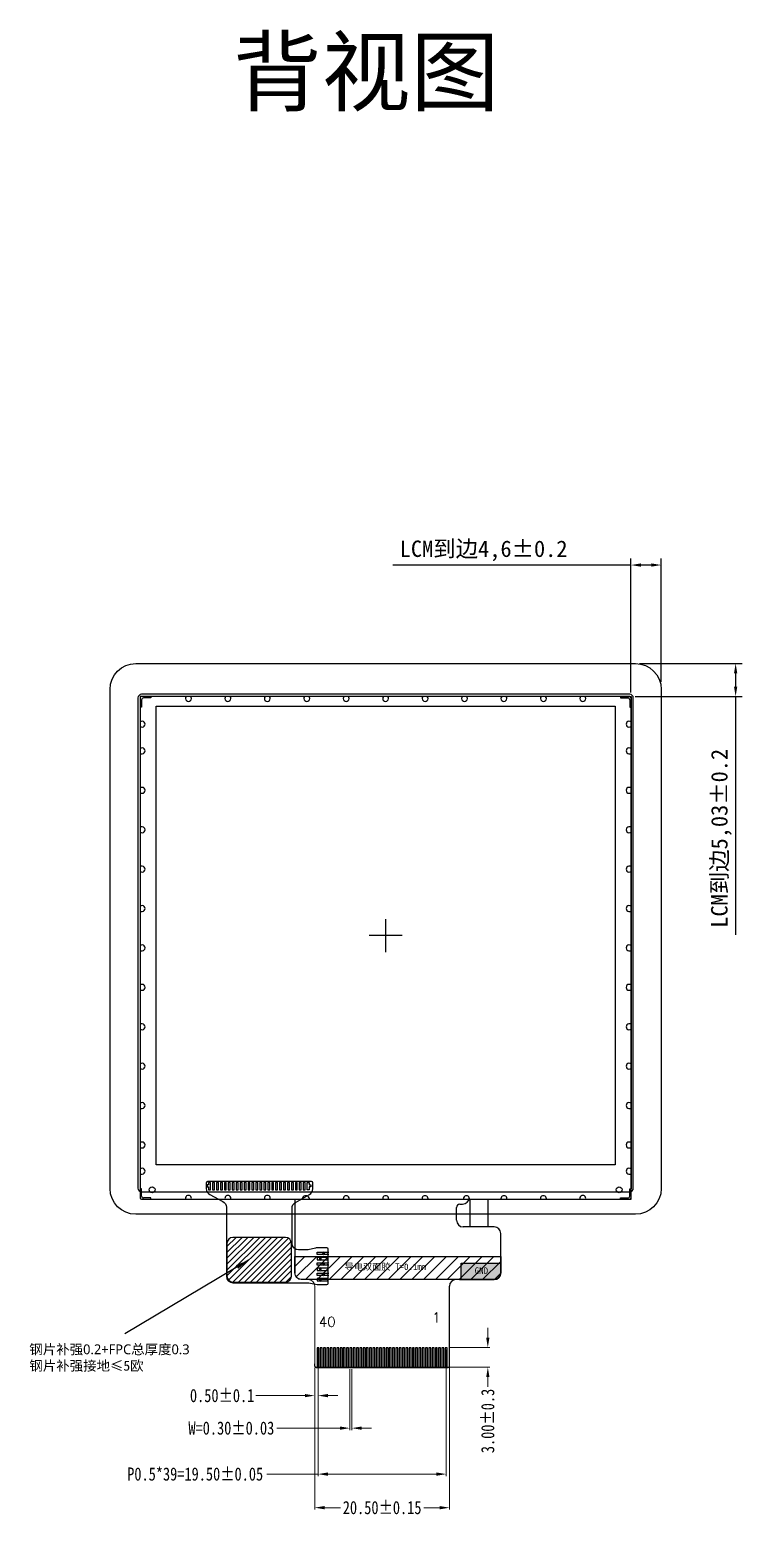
# Model space of a CAD drawing. Header units: millimetres. Extents: x 1759 to 2348, y 488 to 1041.
# Drawn here: x 2098.6 to 2207, y 621.4 to 847.7 of the extents above; entities that cross this region are included whole.
import ezdxf

# ---------------------------------------------------------------- set-up
doc = ezdxf.new("R2010")
doc.units = ezdxf.units.MM
doc.layers.get('Defpoints').update_dxf_attribs({"lineweight": 18})
doc.layers.add('_0', color=7, linetype='Continuous', lineweight=25)
doc.layers.add('dim', color=84, linetype='Continuous', lineweight=9)
for name, color, linetype in [('GKO', 5, 'Continuous'), ('LCD_FPC', 22, 'Continuous'), ('LENS', 3, 'Continuous'), ('sensor外形', 7, 'Continuous'), ('TP_FPC', 62, 'Continuous'), ('标注', 3, 'Continuous'), ('金手指', 50, 'Continuous')]:
    doc.layers.add(name, color=color, linetype=linetype)
doc.styles.add('Arial', font='arial.ttf', dxfattribs={"height": 3})
doc.styles.add('ROMANS', font='romans__.ttf')
doc.styles.get("Standard").update_dxf_attribs({"font": 'txt', "bigfont": 'gbcbig.shx'})
doc.styles.add('宋体', font='', dxfattribs={"width": 0.8})
doc.styles.add('黑体', font='simhei.ttf')
doc.styles.get('宋体').set_extended_font_data('宋体')
doc.dimstyles.new('MODULE', dxfattribs={"dimtxt": 3.5, "dimasz": 1.5, "dimexe": 0.3, "dimexo": 0.3, "dimgap": 0.2, "dimtad": 0, "dimzin": 0, "dimdsep": 46, "dimtxsty": '宋体', "dimcen": 0.5, "dimadec": 0, "dimazin": 0, "dimtfac": 1, "dimtdec": 4, "dimtofl": 0, "dimtmove": 0, "dimatfit": 3, "dimfxl": 1, "dimtolj": 1, "dimtzin": 0, "dimlwd": -1, "dimlwe": -1, "dimarcsym": 0})
doc.dimstyles.new('Standard$7', dxfattribs={"dimtxt": 2.5, "dimasz": 2.5, "dimexe": 0.5, "dimexo": 0.5, "dimgap": 0.8, "dimtad": 1, "dimdec": 8, "dimdsep": 46, "dimtxsty": '宋体', "dimcen": 1.25, "dimaunit": 1, "dimazin": 2, "dimtfac": 1, "dimtdec": 8, "dimtmove": 0, "dimatfit": 3, "dimfxl": 1, "dimtolj": 1, "dimarcsym": 0})
doc.dimstyles.new('XSJ', dxfattribs={"dimtxt": 1.5, "dimasz": 1.5, "dimexe": 1, "dimexo": 0.625, "dimgap": 0.5, "dimtad": 1, "dimtxsty": '黑体', "dimcen": 1.5, "dimclrd": 4, "dimclre": 4, "dimclrt": 4, "dimadec": 0, "dimazin": 0, "dimtfac": 1, "dimtmove": 0, "dimatfit": 3, "dimfxl": 1, "dimarcsym": 0})

# ---------------------------------------------------------------- blocks, each defined once
blk = doc.blocks.new('*D15')
at = {"color": 4, "lineweight": -2}
for p, q in [((2190.03, 766.19), (2153.81, 766.19)), ((2190.03, 746.79), (2190.03, 767.19)), ((2193.13, 766.19), (2191.53, 766.19)), ((2194.63, 748.4), (2194.63, 767.19))]:
    blk.add_line(p, q, dxfattribs=at)
at = {"color": 4}
for points in [[(2191.53, 766.44), (2191.53, 765.94), (2190.03, 766.19)], [(2193.13, 766.44), (2193.13, 765.94), (2194.63, 766.19)]]:
    blk.add_solid(points, dxfattribs=at)
at = {"layer": 'Defpoints', "color": 0}
for p in [(2190.03, 766.19), (2194.63, 747.77), (2190.03, 746.16)]:
    blk.add_point(p, dxfattribs=at)
at = {"color": 4, "insert": (2167.61, 768.35), "char_height": 1.5, "attachment_point": 5, "style": '黑体'}
blk.add_mtext('{\\fSimHei|b0|i0|c134|p49;\\H1.667x;LCM到边4,6%%P0.2}', dxfattribs=at)
blk = doc.blocks.new('*D16')
at = {"color": 1, "lineweight": -2}
for p, q in [((2191.33, 751.19), (2206.95, 751.19)), ((2205.95, 749.69), (2205.95, 747.66)), ((2190.66, 746.16), (2206.95, 746.16)), ((2205.95, 746.16), (2205.95, 709.88))]:
    blk.add_line(p, q, dxfattribs=at)
at = {"color": 1}
for points in [[(2205.7, 749.69), (2206.2, 749.69), (2205.95, 751.19)], [(2205.7, 747.66), (2206.2, 747.66), (2205.95, 746.16)]]:
    blk.add_solid(points, dxfattribs=at)
at = {"layer": 'Defpoints', "color": 0}
for p in [(2190.7, 751.19), (2190.03, 746.16), (2205.95, 746.16)]:
    blk.add_point(p, dxfattribs=at)
at = {"color": 1, "insert": (2203.79, 724.58), "char_height": 1.5, "attachment_point": 5, "rotation": 90, "style": '黑体'}
blk.add_mtext('{\\fSimHei|b0|i0|c134|p49;\\H1.667x;LCM到边5,03%%P0.2}', dxfattribs=at)
blk = doc.blocks.new('ROUND_8')
at = {"const_width": 0.00005}
blk.add_lwpolyline([(-0.000024, 0, 1), (0.000024, 0, 1)], format="xyb", close=True, dxfattribs=at)
blk = doc.blocks.new('*D39')
at = {"layer": 'Defpoints', "color": 0}
for p in [(2142.42, 647.05), (2161.92, 647.05), (2161.92, 627.78)]:
    blk.add_point(p, dxfattribs=at)
at = {"layer": 'dim', "color": 0}
for p, q in [((2142.42, 646.75), (2142.42, 627.48)), ((2161.92, 646.75), (2161.92, 627.48)), ((2142.42, 627.78), (2134.65, 627.78)), ((2160.42, 627.78), (2143.92, 627.78))]:
    blk.add_line(p, q, dxfattribs=at)
for points in [[(2143.92, 628.03), (2143.92, 627.53), (2142.42, 627.78)], [(2160.42, 628.03), (2160.42, 627.53), (2161.92, 627.78)]]:
    blk.add_solid(points, dxfattribs=at)
at = {"layer": 'dim', "color": 0, "insert": (2123.73, 627.78), "char_height": 2, "attachment_point": 5, "style": '宋体'}
blk.add_mtext('\\A1;P0.5*39=19.50%%P0.05', dxfattribs=at)
blk = doc.blocks.new('*D40')
at = {"layer": 'Defpoints', "color": 0}
for p in [(2147.27, 644.05), (2147.57, 644.05), (2147.57, 634.78)]:
    blk.add_point(p, dxfattribs=at)
at = {"layer": 'dim', "color": 0}
for p, q in [((2147.27, 643.75), (2147.27, 634.48)), ((2147.57, 643.75), (2147.57, 634.48)), ((2145.77, 634.78), (2136.17, 634.78)), ((2149.07, 634.78), (2150.57, 634.78))]:
    blk.add_line(p, q, dxfattribs=at)
for points in [[(2145.77, 635.03), (2145.77, 634.53), (2147.27, 634.78)], [(2149.07, 635.03), (2149.07, 634.53), (2147.57, 634.78)]]:
    blk.add_solid(points, dxfattribs=at)
at = {"layer": 'dim', "color": 0, "insert": (2129.23, 634.78), "char_height": 2, "attachment_point": 5, "style": '宋体'}
blk.add_mtext('\\A1;W=0.30%%P0.03', dxfattribs=at)
blk = doc.blocks.new('*D41')
at = {"layer": 'Defpoints', "color": 0}
for p in [(2141.92, 644.25), (2142.42, 644.05), (2141.92, 639.73)]:
    blk.add_point(p, dxfattribs=at)
at = {"layer": 'dim', "color": 0}
for p, q in [((2141.92, 643.95), (2141.92, 639.43)), ((2142.42, 643.75), (2142.42, 639.43)), ((2140.42, 639.73), (2132.98, 639.73)), ((2143.92, 639.73), (2145.42, 639.73))]:
    blk.add_line(p, q, dxfattribs=at)
for points in [[(2140.42, 639.98), (2140.42, 639.48), (2141.92, 639.73)], [(2143.92, 639.98), (2143.92, 639.48), (2142.42, 639.73)]]:
    blk.add_solid(points, dxfattribs=at)
at = {"layer": 'dim', "color": 0, "insert": (2127.83, 639.73), "char_height": 2, "attachment_point": 5, "style": '宋体'}
blk.add_mtext('\\A1;0.50%%P0.1', dxfattribs=at)
blk = doc.blocks.new('*D42')
at = {"layer": 'Defpoints', "color": 0}
for p in [(2141.92, 644.25), (2162.42, 644.25), (2162.42, 622.67)]:
    blk.add_point(p, dxfattribs=at)
at = {"layer": 'dim', "color": 0}
for p, q in [((2141.92, 643.95), (2141.92, 622.37)), ((2162.42, 643.95), (2162.42, 622.37)), ((2143.42, 622.67), (2145.84, 622.67)), ((2160.92, 622.67), (2158.5, 622.67))]:
    blk.add_line(p, q, dxfattribs=at)
for points in [[(2143.42, 622.92), (2143.42, 622.42), (2141.92, 622.67)], [(2160.92, 622.92), (2160.92, 622.42), (2162.42, 622.67)]]:
    blk.add_solid(points, dxfattribs=at)
at = {"layer": 'dim', "color": 0, "insert": (2152.17, 622.67), "char_height": 2, "attachment_point": 5, "style": '宋体'}
blk.add_mtext('\\A1;20.50%%P0.15', dxfattribs=at)
blk = doc.blocks.new('*D43')
at = {"layer": 'Defpoints', "color": 0}
for p in [(2162.07, 647.05), (2162.07, 644.05), (2168.25, 644.05)]:
    blk.add_point(p, dxfattribs=at)
at = {"layer": 'dim', "color": 0}
for p, q in [((2168.25, 648.55), (2168.25, 650.05)), ((2162.37, 647.05), (2168.55, 647.05)), ((2162.37, 644.05), (2168.55, 644.05)), ((2168.25, 642.55), (2168.25, 641.05))]:
    blk.add_line(p, q, dxfattribs=at)
for points in [[(2168, 648.55), (2168.5, 648.55), (2168.25, 647.05)], [(2168, 642.55), (2168.5, 642.55), (2168.25, 644.05)]]:
    blk.add_solid(points, dxfattribs=at)
at = {"layer": 'dim', "color": 0, "insert": (2168.25, 635.87), "char_height": 2, "attachment_point": 5, "rotation": 90, "style": '宋体'}
blk.add_mtext('\\A1;3.00%%P0.3', dxfattribs=at)

msp = doc.modelspace()

# ---------------------------------------------------------------- hatches: boundary and pattern name
h = msp.add_hatch()
h.set_pattern_fill('ANSI31', color=256, scale=0.2, style=0)
h.set_pattern_definition([(45, (1300, 0), (-0.4490128, 0.4490128), [])])
edge = h.paths.add_edge_path()
edge.add_line((2128.5704, 662.921), (2128.5704, 657.921))
edge.add_arc((2129.4704, 657.921), 0.9, 180, 270)
edge.add_line((2129.4704, 657.021), (2137.4704, 657.021))
edge.add_arc((2137.4704, 657.921), 0.9, 270, 360)
edge.add_line((2138.3704, 657.921), (2138.3704, 662.921))
edge.add_arc((2137.4704, 662.921), 0.9, 360, 450)
edge.add_line((2137.4704, 663.821), (2129.4704, 663.821))
edge.add_arc((2129.4704, 662.921), 0.9, 90, 180)
h = msp.add_hatch()
h.set_pattern_fill('ANSI31', color=30, scale=0.4)
h.set_pattern_definition([(45, (-969.8781, 52.5036), (-0.8980256, 0.8980256), [])])
h.paths.add_polyline_path([(2169.2088, 657.4071, 0.41421356), (2170.2088, 658.4071), (2170.2088, 660.9071), (2138.895, 660.9071), (2138.8948, 658.4071, 0.39525161), (2139.8343, 657.4071)])
h.paths.add_polyline_path([(2146.2092, 660.1093), (2159.4092, 660.1093), (2159.4092, 658.2927), (2146.2092, 658.2927)], flags=24)
h = msp.add_hatch(color=2)
h.dxf.hatch_style = 1
h.paths.add_polyline_path([(2164.2088, 659.9071), (2164.2088, 657.4071), (2169.2088, 657.4071, 0.41421356), (2170.2088, 658.4071), (2170.2088, 659.9071)])
h.paths.add_polyline_path([(2166.0037, 659.5115), (2168.5481, 659.5115), (2168.5481, 658.0115), (2166.0037, 658.0115)], flags=24)

# ---------------------------------------------------------------- linework, layer by layer
for p, q in [((2116.9728, 746.1609), (2115.3728, 746.1609)), ((2115.3728, 746.1609), (2115.3728, 744.5609)), ((2115.5728, 745.6609), (2115.5728, 744.5609)), ((2116.9728, 745.9609), (2115.8728, 745.9609)), ((2188.4328, 746.1609), (2116.9728, 746.1609)), ((2116.9728, 746.1609), (2116.9728, 745.9609)), ((2188.4328, 746.1609), (2190.0328, 746.1609)), ((2188.4328, 746.1609), (2188.4328, 745.9609)), ((2188.4328, 745.9609), (2189.5328, 745.9609)), ((2189.8328, 745.6609), (2189.8328, 744.5609)), ((2190.0328, 746.1609), (2190.0328, 744.5609)), ((2115.5728, 744.5609), (2115.3728, 744.5609)), ((2115.3728, 744.5609), (2115.3728, 671.2209)), ((2189.8328, 744.5609), (2190.0328, 744.5609)), ((2190.0328, 744.5609), (2190.0328, 671.2209)), ((2115.5728, 671.2209), (2115.3728, 671.2209)), ((2115.5728, 670.1209), (2115.5728, 671.2209)), ((2189.8328, 671.2209), (2190.0328, 671.2209)), ((2189.8328, 670.1209), (2189.8328, 671.2209)), ((2190.0328, 669.6209), (2190.0328, 671.2209)), ((2116.9728, 669.8209), (2115.8728, 669.8209)), ((2116.9728, 669.6209), (2116.9728, 669.8209)), ((2116.9728, 669.6209), (2188.4328, 669.6209)), ((2188.4328, 669.8209), (2189.5328, 669.8209)), ((2188.4328, 669.6209), (2188.4328, 669.8209)), ((2188.4328, 669.6209), (2190.0328, 669.6209))]:
    msp.add_line(p, q)
for points in [[(2189.8348, 669.6209, 0.41421356), (2190.0348, 669.8209), (2190.0348, 745.9609, 0.41421356), (2189.8348, 746.1609), (2115.5748, 746.1609, 0.41421356), (2115.3748, 745.9609), (2115.3748, 669.8209, 0.41421356), (2115.5748, 669.6209)], [(2128.5704, 662.921), (2128.5704, 657.921, 0.41421356), (2129.4704, 657.021), (2137.4704, 657.021, 0.41421356), (2138.3704, 657.921), (2138.3704, 662.921, 0.41421356), (2137.4704, 663.821), (2129.4704, 663.821, 0.41421356)], [(2143.9704, 661.1533, -0.17157288), (2143.829, 661.2033), (2143.4119, 661.2033, -0.35355339), (2143.129, 661.2033), (2142.2704, 661.2033), (2142.2704, 661.5533), (2143.129, 661.5533, -0.35355339), (2143.4119, 661.5533), (2143.829, 661.5533, -0.17157288), (2143.9704, 661.6033), (2143.9704, 661.4783, 1), (2143.9704, 661.2783)], [(2143.9704, 660.8033, 0.17157288), (2143.829, 660.7533), (2142.9119, 660.7533, 0.35355339), (2142.629, 660.7533), (2142.2704, 660.7533), (2142.2704, 660.4033), (2142.629, 660.4033, 0.35355339), (2142.9119, 660.4033), (2143.829, 660.4033, 0.17157288), (2143.9704, 660.3533), (2143.9704, 660.4783, -1), (2143.9704, 660.6783)], [(2143.9704, 659.5533, -0.17157288), (2143.829, 659.6033), (2143.4119, 659.6033, -0.35355339), (2143.129, 659.6033), (2142.2704, 659.6033), (2142.2704, 659.9533), (2143.129, 659.9533, -0.35355339), (2143.4119, 659.9533), (2143.829, 659.9533, -0.17157288), (2143.9704, 660.0033), (2143.9704, 659.8783, 1), (2143.9704, 659.6783)], [(2143.9704, 659.2033, 0.17157288), (2143.829, 659.1533), (2142.9119, 659.1533, 0.35355339), (2142.629, 659.1533), (2142.2704, 659.1533), (2142.2704, 658.8033), (2142.629, 658.8033, 0.35355339), (2142.9119, 658.8033), (2143.829, 658.8033, 0.17157288), (2143.9704, 658.7533), (2143.9704, 658.8783, -1), (2143.9704, 659.0783)], [(2143.9704, 657.9533, -0.17157288), (2143.829, 658.0033), (2143.4119, 658.0033, -0.35355339), (2143.129, 658.0033), (2142.2704, 658.0033), (2142.2704, 658.3533), (2143.129, 658.3533, -0.35355339), (2143.4119, 658.3533), (2143.829, 658.3533, -0.17157288), (2143.9704, 658.4033), (2143.9704, 658.2783, 1), (2143.9704, 658.0783)], [(2143.9704, 657.6033, 0.17157288), (2143.829, 657.5533), (2142.9119, 657.5533, 0.35355339), (2142.629, 657.5533), (2142.2704, 657.5533), (2142.2704, 657.2033), (2142.629, 657.2033, 0.35355339), (2142.9119, 657.2033), (2143.829, 657.2033, 0.17157288), (2143.9704, 657.1533), (2143.9704, 657.2783, -1), (2143.9704, 657.4783)]]:
    msp.add_lwpolyline(points, format="xyb", close=True)
at = {"color": 30}
msp.add_lwpolyline([(2169.2088, 657.4071), (2139.8343, 657.4071, -0.39525161), (2138.8948, 658.4071), (2138.895, 660.9071), (2170.2088, 660.9071), (2170.2088, 658.4071, -0.41421356)], format="xyb", close=True, dxfattribs=at)
at = {"color": 2}
msp.add_lwpolyline([(2169.2088, 657.4071), (2164.2088, 657.4071), (2164.2088, 659.9071), (2170.2088, 659.9071), (2170.2088, 658.4071, -0.41421356)], format="xyb", close=True, dxfattribs=at)
for centre, radius in [((2117.1729, 671.0725), 0.45), ((2188.2328, 671.0725), 0.45), ((2143.2704, 661.3783), 0.1), ((2142.7704, 660.5783), 0.1), ((2142.7704, 658.9783), 0.1), ((2143.2704, 659.7783), 0.1), ((2142.7704, 657.3783), 0.1), ((2143.2704, 658.1783), 0.1)]:
    msp.add_circle(centre, radius)
for centre, radius, start, end in [((2115.8728, 745.6609), 0.3, 90, 180), ((2122.7028, 745.8709), 0.45, 139.875965, 40.124035), ((2128.7028, 745.8709), 0.45, 139.875965, 40.124035), ((2134.7028, 745.8709), 0.45, 139.875965, 40.124035), ((2140.7028, 745.8709), 0.45, 139.875965, 40.124035), ((2146.7028, 745.8709), 0.45, 139.875965, 40.124035), ((2152.7028, 745.8709), 0.45, 139.875965, 40.124035), ((2158.7028, 745.8709), 0.45, 139.875965, 40.124035), ((2164.7028, 745.8709), 0.45, 139.875965, 40.124035), ((2170.7028, 745.8709), 0.45, 139.875965, 40.124035), ((2176.7028, 745.8709), 0.45, 139.875965, 40.124035), ((2182.7028, 745.8709), 0.45, 139.875965, 40.124035), ((2189.5328, 745.6609), 0.3, 0, 90), ((2115.6628, 741.9609), 0.45, 229.875965, 130.124035), ((2189.7428, 741.9609), 0.45, 49.875965, 310.124035), ((2115.6628, 737.8909), 0.45, 229.875965, 130.124035), ((2189.7428, 737.8909), 0.45, 49.875965, 310.124035), ((2115.6628, 731.8909), 0.45, 229.875965, 130.124035), ((2189.7428, 731.8909), 0.45, 49.875965, 310.124035), ((2115.6628, 725.8909), 0.45, 229.875965, 130.124035), ((2189.7428, 725.8909), 0.45, 49.875965, 310.124035), ((2115.6628, 719.8909), 0.45, 229.875965, 130.124035), ((2189.7428, 719.8909), 0.45, 49.875965, 310.124035), ((2115.6628, 713.8909), 0.45, 229.875965, 130.124035), ((2189.7428, 713.8909), 0.45, 49.875965, 310.124035), ((2115.6628, 707.8909), 0.45, 229.875965, 130.124035), ((2189.7428, 707.8909), 0.45, 49.875965, 310.124035), ((2115.6628, 701.8909), 0.45, 229.875965, 130.124035), ((2189.7428, 701.8909), 0.45, 49.875965, 310.124035), ((2115.6628, 695.8909), 0.45, 229.875965, 130.124035), ((2189.7428, 695.8909), 0.45, 49.875965, 310.124035), ((2115.6628, 689.8909), 0.45, 229.875965, 130.124035), ((2189.7428, 689.8909), 0.45, 49.875965, 310.124035), ((2115.6628, 683.8909), 0.45, 229.875965, 130.124035), ((2189.7428, 683.8909), 0.45, 49.875965, 310.124035), ((2115.6628, 677.8909), 0.45, 229.875965, 130.124035), ((2189.7428, 677.8909), 0.45, 49.875965, 310.124035), ((2115.6628, 673.8909), 0.45, 229.875965, 130.124035), ((2189.7428, 673.8909), 0.45, 49.875965, 310.124035), ((2115.8728, 670.1209), 0.3, 180, 270), ((2122.7028, 669.7709), 0.45, 340.528779, 199.471221), ((2128.7028, 669.7709), 0.45, 340.528779, 199.471221), ((2134.7028, 669.7709), 0.45, 340.528779, 199.471221), ((2140.5628, 669.6056), 0.5653, 356.48416, 183.516501), ((2146.7028, 669.7209), 0.45, 340.528779, 199.471221), ((2152.7028, 669.7209), 0.45, 340.528779, 199.471221), ((2158.7028, 669.7209), 0.45, 340.528779, 199.471221), ((2165.0028, 669.7209), 0.45, 340.528779, 199.471221), ((2170.7028, 669.7209), 0.45, 340.528779, 199.471221), ((2176.7028, 669.7209), 0.45, 340.528779, 199.471221), ((2182.7028, 669.7709), 0.45, 340.528779, 199.471221), ((2189.5328, 670.1209), 0.3, 270, 0)]:
    msp.add_arc(centre, radius, start, end)
at = {"layer": '_0', "color": 30}
for p, q in [((2163.4828, 666.4221), (2163.4828, 668.3849)), ((2169.2088, 665.4221), (2164.4828, 665.4221)), ((2170.2088, 658.4071), (2170.2088, 664.4221)), ((2162.4168, 644.2009), (2162.4168, 656.4071)), ((2163.9568, 657.4071), (2169.2088, 657.4071)), ((2142.5668, 647.0009), (2142.2668, 647.0009)), ((2142.2668, 647.0009), (2142.2668, 644.0009)), ((2142.5668, 644.0009), (2142.5668, 647.0009)), ((2143.0668, 647.0009), (2142.7668, 647.0009)), ((2142.7668, 647.0009), (2142.7668, 644.0009)), ((2143.0668, 644.0009), (2143.0668, 647.0009)), ((2143.5668, 647.0009), (2143.2668, 647.0009)), ((2143.2668, 647.0009), (2143.2668, 644.0009)), ((2143.5668, 644.0009), (2143.5668, 647.0009)), ((2144.0668, 647.0009), (2143.7668, 647.0009)), ((2143.7668, 647.0009), (2143.7668, 644.0009)), ((2144.0668, 644.0009), (2144.0668, 647.0009)), ((2144.5668, 647.0009), (2144.2668, 647.0009)), ((2144.2668, 647.0009), (2144.2668, 644.0009)), ((2144.5668, 644.0009), (2144.5668, 647.0009)), ((2145.0668, 647.0009), (2144.7668, 647.0009)), ((2144.7668, 647.0009), (2144.7668, 644.0009)), ((2145.0668, 644.0009), (2145.0668, 647.0009)), ((2145.5668, 647.0009), (2145.2668, 647.0009)), ((2145.2668, 647.0009), (2145.2668, 644.0009)), ((2145.5668, 644.0009), (2145.5668, 647.0009)), ((2146.0668, 647.0009), (2145.7668, 647.0009)), ((2145.7668, 647.0009), (2145.7668, 644.0009)), ((2146.0668, 644.0009), (2146.0668, 647.0009)), ((2146.5668, 647.0009), (2146.2668, 647.0009)), ((2146.2668, 647.0009), (2146.2668, 644.0009)), ((2146.5668, 644.0009), (2146.5668, 647.0009)), ((2147.0668, 647.0009), (2146.7668, 647.0009)), ((2146.7668, 647.0009), (2146.7668, 644.0009)), ((2147.0668, 644.0009), (2147.0668, 647.0009)), ((2147.5668, 647.0009), (2147.2668, 647.0009)), ((2147.2668, 647.0009), (2147.2668, 644.0009)), ((2147.5668, 644.0009), (2147.5668, 647.0009)), ((2148.0668, 647.0009), (2147.7668, 647.0009)), ((2147.7668, 647.0009), (2147.7668, 644.0009)), ((2148.0668, 644.0009), (2148.0668, 647.0009)), ((2148.5668, 647.0009), (2148.2668, 647.0009)), ((2148.2668, 647.0009), (2148.2668, 644.0009)), ((2148.5668, 644.0009), (2148.5668, 647.0009)), ((2149.0668, 647.0009), (2148.7668, 647.0009)), ((2148.7668, 647.0009), (2148.7668, 644.0009)), ((2149.0668, 644.0009), (2149.0668, 647.0009)), ((2149.5668, 647.0009), (2149.2668, 647.0009)), ((2149.2668, 647.0009), (2149.2668, 644.0009)), ((2149.5668, 644.0009), (2149.5668, 647.0009)), ((2150.0668, 647.0009), (2149.7668, 647.0009)), ((2149.7668, 647.0009), (2149.7668, 644.0009)), ((2150.0668, 644.0009), (2150.0668, 647.0009)), ((2150.5668, 647.0009), (2150.2668, 647.0009)), ((2150.2668, 647.0009), (2150.2668, 644.0009)), ((2150.5668, 644.0009), (2150.5668, 647.0009)), ((2151.0668, 647.0009), (2150.7668, 647.0009)), ((2150.7668, 647.0009), (2150.7668, 644.0009)), ((2151.0668, 644.0009), (2151.0668, 647.0009)), ((2151.5668, 647.0009), (2151.2668, 647.0009)), ((2151.2668, 647.0009), (2151.2668, 644.0009)), ((2151.5668, 644.0009), (2151.5668, 647.0009)), ((2152.0668, 647.0009), (2151.7668, 647.0009)), ((2151.7668, 647.0009), (2151.7668, 644.0009)), ((2152.0668, 644.0009), (2152.0668, 647.0009)), ((2152.5668, 647.0009), (2152.2668, 647.0009)), ((2152.2668, 647.0009), (2152.2668, 644.0009)), ((2152.5668, 644.0009), (2152.5668, 647.0009)), ((2153.0668, 647.0009), (2152.7668, 647.0009)), ((2152.7668, 647.0009), (2152.7668, 644.0009)), ((2153.0668, 644.0009), (2153.0668, 647.0009)), ((2153.5668, 647.0009), (2153.2668, 647.0009)), ((2153.2668, 647.0009), (2153.2668, 644.0009)), ((2153.5668, 644.0009), (2153.5668, 647.0009)), ((2154.0668, 647.0009), (2153.7668, 647.0009)), ((2153.7668, 647.0009), (2153.7668, 644.0009)), ((2154.0668, 644.0009), (2154.0668, 647.0009)), ((2154.5668, 647.0009), (2154.2668, 647.0009)), ((2154.2668, 647.0009), (2154.2668, 644.0009)), ((2154.5668, 644.0009), (2154.5668, 647.0009)), ((2155.0668, 647.0009), (2154.7668, 647.0009)), ((2154.7668, 647.0009), (2154.7668, 644.0009)), ((2155.0668, 644.0009), (2155.0668, 647.0009)), ((2155.5668, 647.0009), (2155.2668, 647.0009)), ((2155.2668, 647.0009), (2155.2668, 644.0009)), ((2155.5668, 644.0009), (2155.5668, 647.0009)), ((2156.0668, 647.0009), (2155.7668, 647.0009)), ((2155.7668, 647.0009), (2155.7668, 644.0009)), ((2156.0668, 644.0009), (2156.0668, 647.0009)), ((2156.5668, 647.0009), (2156.2668, 647.0009)), ((2156.2668, 647.0009), (2156.2668, 644.0009)), ((2156.5668, 644.0009), (2156.5668, 647.0009)), ((2157.0668, 647.0009), (2156.7668, 647.0009)), ((2156.7668, 647.0009), (2156.7668, 644.0009)), ((2157.0668, 644.0009), (2157.0668, 647.0009)), ((2157.5668, 647.0009), (2157.2668, 647.0009)), ((2157.2668, 647.0009), (2157.2668, 644.0009)), ((2157.5668, 644.0009), (2157.5668, 647.0009)), ((2158.0668, 647.0009), (2157.7668, 647.0009)), ((2157.7668, 647.0009), (2157.7668, 644.0009)), ((2158.0668, 644.0009), (2158.0668, 647.0009)), ((2158.5668, 647.0009), (2158.2668, 647.0009)), ((2158.2668, 647.0009), (2158.2668, 644.0009)), ((2158.5668, 644.0009), (2158.5668, 647.0009)), ((2159.0668, 647.0009), (2158.7668, 647.0009)), ((2158.7668, 647.0009), (2158.7668, 644.0009)), ((2159.0668, 644.0009), (2159.0668, 647.0009)), ((2159.5668, 647.0009), (2159.2668, 647.0009)), ((2159.2668, 647.0009), (2159.2668, 644.0009)), ((2159.5668, 644.0009), (2159.5668, 647.0009)), ((2160.0668, 647.0009), (2159.7668, 647.0009)), ((2159.7668, 647.0009), (2159.7668, 644.0009)), ((2160.0668, 644.0009), (2160.0668, 647.0009)), ((2160.5668, 647.0009), (2160.2668, 647.0009)), ((2160.2668, 647.0009), (2160.2668, 644.0009)), ((2160.5668, 644.0009), (2160.5668, 647.0009)), ((2161.0668, 647.0009), (2160.7668, 647.0009)), ((2160.7668, 647.0009), (2160.7668, 644.0009)), ((2161.0668, 644.0009), (2161.0668, 647.0009)), ((2161.5668, 647.0009), (2161.2668, 647.0009)), ((2161.2668, 647.0009), (2161.2668, 644.0009)), ((2161.5668, 644.0009), (2161.5668, 647.0009)), ((2162.0668, 647.0009), (2161.7668, 647.0009)), ((2161.7668, 647.0009), (2161.7668, 644.0009)), ((2162.0668, 644.0009), (2162.0668, 647.0009)), ((2141.9168, 644.2009), (2141.9168, 644.5653)), ((2162.2168, 644.0009), (2142.1168, 644.0009)), ((2142.1168, 644.0009), (2162.2168, 644.0009)), ((2162.2168, 644.0009), (2142.1168, 644.0009))]:
    msp.add_line(p, q, dxfattribs=at)
for centre, radius, start, end in [((2163.9828, 668.3849), 0.5, 90, 180), ((2164.4828, 666.4221), 1, 180, 270), ((2169.2088, 664.4221), 1, 0, 90), ((2163.4168, 656.4071), 1, 90, 180), ((2169.2088, 658.4071), 1, 270, 0), ((2142.1168, 644.2009), 0.2, 180, 270), ((2162.2168, 644.2009), 0.2, 270, 0)]:
    msp.add_arc(centre, radius, start, end, dxfattribs=at)
at = {"layer": 'dim', "color": 30}
for p, q in [((2141.4568, 657.4071), (2139.8948, 657.4071)), ((2141.9168, 652.2991), (2141.9168, 656.4071)), ((2141.9168, 647.5009), (2141.9168, 652.2991)), ((2141.9168, 652.2991), (2141.9168, 647.5009)), ((2141.9168, 647.5009), (2141.9168, 652.2991)), ((2141.9168, 644.2009), (2141.9168, 647.5009)), ((2141.9168, 647.5009), (2141.9168, 644.2009)), ((2141.9168, 644.2009), (2141.9168, 647.5009))]:
    msp.add_line(p, q, dxfattribs=at)
for centre, start, end in [((2139.8948, 658.4071), 180, 270), ((2140.9168, 656.4071), 0, 90)]:
    msp.add_arc(centre, 1, start, end, dxfattribs=at)
at = {"layer": 'LCD_FPC'}
for p, q in [((2165.5028, 669.5709), (2165.5028, 665.4221)), ((2168.2528, 669.5709), (2168.2528, 665.4221))]:
    msp.add_line(p, q, dxfattribs=at)
at = {"layer": 'LCD_FPC', "color": 30}
msp.add_lwpolyline([(2163.9828, 668.8849), (2164.4228, 668.8849, 0.41421356), (2165.4228, 669.8849)], format="xyb", dxfattribs=at)
at = {"layer": 'LENS', "linetype": 'Continuous'}
for p, q in [((2152.7038, 712.2729), (2152.7038, 707.2729)), ((2152.7038, 712.2729), (2152.7038, 707.2729)), ((2155.2038, 709.7729), (2150.2038, 709.7729)), ((2155.2038, 709.7729), (2150.2038, 709.7729))]:
    msp.add_line(p, q, dxfattribs=at)
at = {"layer": 'LENS'}
msp.add_lwpolyline([(2194.6288, 671.2629, -0.41421356), (2190.7038, 667.3379), (2114.7038, 667.3379, -0.41421356), (2110.7788, 671.2629), (2110.7788, 747.2629, -0.41421356), (2114.7038, 751.1879), (2190.7038, 751.1879, -0.41421356), (2194.6288, 747.2629)], format="xyb", close=True, dxfattribs=at)
msp.add_lwpolyline([(2117.7788, 744.6979), (2187.6288, 744.6979), (2187.6288, 674.8479), (2117.7788, 674.8479)], close=True, dxfattribs=at)
at = {"layer": 'sensor外形', "color": 0}
msp.add_lwpolyline([(2190.3838, 671.3209), (2190.3838, 745.9609, 0.41421356), (2189.8338, 746.5109), (2115.5738, 746.5109, 0.41421356), (2115.0238, 745.9609), (2115.0238, 671.3209, 0.41421356), (2115.5738, 670.7709), (2189.8338, 670.7709, 0.41421356)], format="xyb", close=True, dxfattribs=at)
at = {"layer": 'TP_FPC'}
msp.add_lwpolyline([(2139.4704, 661.921, -0.41421356), (2138.4704, 662.921), (2138.4704, 668.2838, -0.27268333), (2138.9857, 669.1585), (2141.1108, 670.336, 0.27268333), (2141.6262, 671.2107), (2141.6262, 672.1429, 0.41421356), (2141.4262, 672.3429), (2125.6262, 672.3429, 0.41421356), (2125.4262, 672.1429), (2125.4262, 671.2405, 0.27647511), (2125.9539, 670.3591), (2127.9426, 669.2936, -0.27647511), (2128.4704, 668.4121), (2128.4704, 657.921, 0.41421356), (2129.4704, 656.921), (2140.8044, 656.921, -0.04947379), (2141.0008, 656.9015), (2142.2806, 656.6451, 0.04947379), (2142.477, 656.6256), (2143.7704, 656.6256, 0.41421356), (2143.9704, 656.8256), (2143.9704, 662.0256, 0.41421356), (2143.7704, 662.2256), (2142.2701, 662.2256, 0.05579849), (2142.049, 662.2008), (2140.9238, 661.9457, -0.05579849), (2140.7027, 661.921)], format="xyb", close=True, dxfattribs=at)
at = {"layer": '标注', "color": 30}
for p, q in [((2138.8948, 669.5709), (2138.8951, 658.3571)), ((2142.5668, 647.0009), (2142.2668, 647.0009)), ((2142.5668, 644.0009), (2142.5668, 647.0009)), ((2143.0668, 647.0009), (2142.7668, 647.0009)), ((2142.7668, 647.0009), (2142.7668, 644.0009)), ((2143.0668, 644.0009), (2143.0668, 647.0009)), ((2143.5668, 647.0009), (2143.2668, 647.0009)), ((2143.2668, 647.0009), (2143.2668, 644.0009)), ((2143.5668, 644.0009), (2143.5668, 647.0009)), ((2144.0668, 647.0009), (2143.7668, 647.0009)), ((2143.7668, 647.0009), (2143.7668, 644.0009)), ((2144.0668, 644.0009), (2144.0668, 647.0009)), ((2144.5668, 647.0009), (2144.2668, 647.0009)), ((2144.2668, 647.0009), (2144.2668, 644.0009)), ((2144.5668, 644.0009), (2144.5668, 647.0009)), ((2145.0668, 647.0009), (2144.7668, 647.0009)), ((2144.7668, 647.0009), (2144.7668, 644.0009)), ((2145.0668, 644.0009), (2145.0668, 647.0009)), ((2145.5668, 647.0009), (2145.2668, 647.0009)), ((2145.2668, 647.0009), (2145.2668, 644.0009)), ((2145.5668, 644.0009), (2145.5668, 647.0009)), ((2146.0668, 647.0009), (2145.7668, 647.0009)), ((2145.7668, 647.0009), (2145.7668, 644.0009)), ((2146.0668, 644.0009), (2146.0668, 647.0009)), ((2146.5668, 647.0009), (2146.2668, 647.0009)), ((2146.2668, 647.0009), (2146.2668, 644.0009)), ((2146.5668, 644.0009), (2146.5668, 647.0009)), ((2147.0668, 647.0009), (2146.7668, 647.0009)), ((2146.7668, 647.0009), (2146.7668, 644.0009)), ((2147.0668, 644.0009), (2147.0668, 647.0009)), ((2147.5668, 647.0009), (2147.2668, 647.0009)), ((2147.2668, 647.0009), (2147.2668, 644.0009)), ((2147.5668, 644.0009), (2147.5668, 647.0009)), ((2148.0668, 647.0009), (2147.7668, 647.0009)), ((2147.7668, 647.0009), (2147.7668, 644.0009)), ((2148.0668, 644.0009), (2148.0668, 647.0009)), ((2148.5668, 647.0009), (2148.2668, 647.0009)), ((2148.2668, 647.0009), (2148.2668, 644.0009)), ((2148.5668, 644.0009), (2148.5668, 647.0009)), ((2149.0668, 647.0009), (2148.7668, 647.0009)), ((2148.7668, 647.0009), (2148.7668, 644.0009)), ((2149.0668, 644.0009), (2149.0668, 647.0009)), ((2149.5668, 647.0009), (2149.2668, 647.0009)), ((2149.2668, 647.0009), (2149.2668, 644.0009)), ((2149.5668, 644.0009), (2149.5668, 647.0009)), ((2150.0668, 647.0009), (2149.7668, 647.0009)), ((2149.7668, 647.0009), (2149.7668, 644.0009)), ((2150.0668, 644.0009), (2150.0668, 647.0009)), ((2150.5668, 647.0009), (2150.2668, 647.0009)), ((2150.2668, 647.0009), (2150.2668, 644.0009)), ((2150.5668, 644.0009), (2150.5668, 647.0009)), ((2151.0668, 647.0009), (2150.7668, 647.0009)), ((2150.7668, 647.0009), (2150.7668, 644.0009)), ((2151.0668, 644.0009), (2151.0668, 647.0009)), ((2151.5668, 647.0009), (2151.2668, 647.0009)), ((2151.2668, 647.0009), (2151.2668, 644.0009)), ((2151.5668, 644.0009), (2151.5668, 647.0009)), ((2152.0668, 647.0009), (2151.7668, 647.0009)), ((2151.7668, 647.0009), (2151.7668, 644.0009)), ((2152.0668, 644.0009), (2152.0668, 647.0009)), ((2152.5668, 647.0009), (2152.2668, 647.0009)), ((2152.2668, 647.0009), (2152.2668, 644.0009)), ((2152.5668, 644.0009), (2152.5668, 647.0009)), ((2153.0668, 647.0009), (2152.7668, 647.0009)), ((2152.7668, 647.0009), (2152.7668, 644.0009)), ((2153.0668, 644.0009), (2153.0668, 647.0009)), ((2153.5668, 647.0009), (2153.2668, 647.0009)), ((2153.2668, 647.0009), (2153.2668, 644.0009)), ((2153.5668, 644.0009), (2153.5668, 647.0009)), ((2154.0668, 647.0009), (2153.7668, 647.0009)), ((2153.7668, 647.0009), (2153.7668, 644.0009)), ((2154.0668, 644.0009), (2154.0668, 647.0009)), ((2154.5668, 647.0009), (2154.2668, 647.0009)), ((2154.2668, 647.0009), (2154.2668, 644.0009)), ((2154.5668, 644.0009), (2154.5668, 647.0009)), ((2155.0668, 647.0009), (2154.7668, 647.0009)), ((2154.7668, 647.0009), (2154.7668, 644.0009)), ((2155.0668, 644.0009), (2155.0668, 647.0009)), ((2155.5668, 647.0009), (2155.2668, 647.0009)), ((2155.2668, 647.0009), (2155.2668, 644.0009)), ((2155.5668, 644.0009), (2155.5668, 647.0009)), ((2156.0668, 647.0009), (2155.7668, 647.0009)), ((2155.7668, 647.0009), (2155.7668, 644.0009)), ((2156.0668, 644.0009), (2156.0668, 647.0009)), ((2156.5668, 647.0009), (2156.2668, 647.0009)), ((2156.2668, 647.0009), (2156.2668, 644.0009)), ((2156.5668, 644.0009), (2156.5668, 647.0009)), ((2157.0668, 647.0009), (2156.7668, 647.0009)), ((2156.7668, 647.0009), (2156.7668, 644.0009)), ((2157.0668, 644.0009), (2157.0668, 647.0009)), ((2157.5668, 647.0009), (2157.2668, 647.0009)), ((2157.2668, 647.0009), (2157.2668, 644.0009)), ((2157.5668, 644.0009), (2157.5668, 647.0009)), ((2158.0668, 647.0009), (2157.7668, 647.0009)), ((2157.7668, 647.0009), (2157.7668, 644.0009)), ((2158.0668, 644.0009), (2158.0668, 647.0009)), ((2158.5668, 647.0009), (2158.2668, 647.0009)), ((2158.2668, 647.0009), (2158.2668, 644.0009)), ((2158.5668, 644.0009), (2158.5668, 647.0009)), ((2159.0668, 647.0009), (2158.7668, 647.0009)), ((2158.7668, 647.0009), (2158.7668, 644.0009)), ((2159.0668, 644.0009), (2159.0668, 647.0009)), ((2159.5668, 647.0009), (2159.2668, 647.0009)), ((2159.2668, 647.0009), (2159.2668, 644.0009)), ((2159.5668, 644.0009), (2159.5668, 647.0009)), ((2160.0668, 647.0009), (2159.7668, 647.0009)), ((2159.7668, 647.0009), (2159.7668, 644.0009)), ((2160.0668, 644.0009), (2160.0668, 647.0009)), ((2160.5668, 647.0009), (2160.2668, 647.0009)), ((2160.2668, 647.0009), (2160.2668, 644.0009)), ((2160.5668, 644.0009), (2160.5668, 647.0009)), ((2161.0668, 647.0009), (2160.7668, 647.0009)), ((2160.7668, 647.0009), (2160.7668, 644.0009)), ((2161.0668, 644.0009), (2161.0668, 647.0009)), ((2161.5668, 647.0009), (2161.2668, 647.0009)), ((2161.2668, 647.0009), (2161.2668, 644.0009)), ((2161.5668, 644.0009), (2161.5668, 647.0009)), ((2162.0668, 647.0009), (2161.7668, 647.0009)), ((2161.7668, 647.0009), (2161.7668, 644.0009)), ((2162.0668, 644.0009), (2162.0668, 647.0009)), ((2142.1168, 644.0009), (2142.1168, 644.0009))]:
    msp.add_line(p, q, dxfattribs=at)
at = {"layer": '金手指', "color": 50}
for points in [[(2125.7679, 671.8104), (2125.5353, 671.8104), (2125.5353, 671.5043), (2125.7679, 671.5043), (2125.7679, 671.0709), (2126.0679, 671.0709), (2126.0679, 672.1929), (2125.7679, 672.1929)], [(2126.3679, 672.1929), (2126.3679, 671.0709), (2126.6679, 671.0709), (2126.6679, 672.1929)], [(2126.9679, 672.1929), (2126.9679, 671.0709), (2127.2679, 671.0709), (2127.2679, 672.1929)], [(2127.5679, 672.1929), (2127.5679, 671.0709), (2127.8679, 671.0709), (2127.8679, 672.1929)], [(2128.1679, 672.1929), (2128.1679, 671.0709), (2128.4679, 671.0709), (2128.4679, 672.1929)], [(2128.7679, 672.1929), (2128.7679, 671.0709), (2129.0679, 671.0709), (2129.0679, 672.1929)], [(2129.3679, 672.1929), (2129.3679, 671.0709), (2129.6679, 671.0709), (2129.6679, 672.1929)], [(2129.9679, 672.1929), (2129.9679, 671.0709), (2130.2679, 671.0709), (2130.2679, 672.1929)], [(2130.5679, 672.1929), (2130.5679, 671.0709), (2130.8679, 671.0709), (2130.8679, 672.1929)], [(2131.1679, 672.1929), (2131.1679, 671.0709), (2131.4679, 671.0709), (2131.4679, 672.1929)], [(2131.7679, 672.1929), (2131.7679, 671.0709), (2132.0679, 671.0709), (2132.0679, 672.1929)], [(2132.3679, 672.1929), (2132.3679, 671.0709), (2132.6679, 671.0709), (2132.6679, 672.1929)], [(2132.9679, 672.1929), (2132.9679, 671.0709), (2133.2679, 671.0709), (2133.2679, 672.1929)], [(2133.5679, 672.1929), (2133.5679, 671.0709), (2133.8679, 671.0709), (2133.8679, 672.1929)], [(2134.1679, 672.1929), (2134.1679, 671.0709), (2134.4679, 671.0709), (2134.4679, 672.1929)], [(2134.7679, 672.1929), (2134.7679, 671.0709), (2135.0679, 671.0709), (2135.0679, 672.1929)], [(2135.3679, 672.1929), (2135.3679, 671.0709), (2135.6679, 671.0709), (2135.6679, 672.1929)], [(2135.9679, 672.1929), (2135.9679, 671.0709), (2136.2679, 671.0709), (2136.2679, 672.1929)], [(2136.5679, 672.1929), (2136.5679, 671.0709), (2136.8679, 671.0709), (2136.8679, 672.1929)], [(2137.1679, 672.1929), (2137.1679, 671.0709), (2137.4679, 671.0709), (2137.4679, 672.1929)], [(2137.7679, 672.1929), (2137.7679, 671.0709), (2138.0679, 671.0709), (2138.0679, 672.1929)], [(2138.3679, 672.1929), (2138.3679, 671.0709), (2138.6679, 671.0709), (2138.6679, 672.1929)], [(2138.9679, 672.1929), (2138.9679, 671.0709), (2139.2679, 671.0709), (2139.2679, 672.1929)], [(2139.5679, 672.1929), (2139.5679, 671.0709), (2139.8679, 671.0709), (2139.8679, 672.1929)], [(2140.1679, 672.1929), (2140.1679, 671.0709), (2140.4679, 671.0709), (2140.4679, 672.1929)], [(2141.0679, 671.8104), (2141.3006, 671.8104), (2141.3006, 671.5043), (2141.0679, 671.5043), (2141.0679, 671.0709), (2140.7679, 671.0709), (2140.7679, 672.1929), (2141.0679, 672.1929)]]:
    msp.add_lwpolyline(points, close=True, dxfattribs=at)

# ---------------------------------------------------------------- block references
at = {"layer": 'GKO', "xscale": -1, "rotation": 180}
for p in [(2125.4262, 671.2405), (2125.4262, 671.2405), (2125.9539, 670.3591), (2125.9539, 670.3591), (2141.1108, 670.336), (2141.1108, 670.336)]:
    msp.add_blockref('ROUND_8', p, dxfattribs=at)

# ---------------------------------------------------------------- texts
at = {"attachment_point": 1}
for s, insert, char_height, width, style in [('{\\fSimHei|b0|i0|c134|p49;\\C4;背视图}', (2129.4749, 846.2355), 9.9, 49.82554, 'Arial'), ('{\\fMicrosoft YaHei|b0|i0|c134|p34;\\C4;钢片补强0.2+FPC总厚度0.3\\P\\fSimHei|b0|i0|c134|p49;钢片补强接地≤5欧}', (2098.499, 647.529), 1.5, 26.133518, '黑体')]:
    msp.add_mtext(s, dxfattribs=dict(at, insert=insert, char_height=char_height, width=width, style=style))
at = {"color": 34, "char_height": 1, "attachment_point": 1}
for s, width, heights, insert in [('{\\fSimSun|b0|i0|c134|p2;\\C3;导电双面胶 T=0.1mm}', 38.131839, [-1.3167], (2146.4592, 659.8593)), ('{\\fSimSun|b0|i0|c134|p2;\\C3;GND}', 1.83868, [-1], (2166.2537, 659.2615))]:
    msp.add_mtext_dynamic_manual_height_columns(s, width=width, gutter_width=12.5, heights=heights, dxfattribs=dict(at, insert=insert))
at = {"layer": '_0', "color": 30, "char_height": 1.5, "width": 1.400457, "attachment_point": 3, "style": 'ROMANS'}
for s, insert in [('1', (2161.0705, 652.3838)), ('1', (2161.0705, 652.3838)), ('40', (2145.1053, 651.7112)), ('40', (2145.1053, 651.7112))]:
    msp.add_mtext(s, dxfattribs=dict(at, insert=insert))
at = {"layer": '标注', "color": 30, "char_height": 1.5, "width": 1.400457, "attachment_point": 3, "style": 'ROMANS'}
for s, insert in [('1', (2161.0705, 652.3838)), ('1', (2161.0705, 652.3838)), ('40', (2145.1053, 651.7112)), ('40', (2145.1053, 651.7112))]:
    msp.add_mtext(s, dxfattribs=dict(at, insert=insert))

# ---------------------------------------------------------------- dimensions: what is measured, and where the dimension line sits
dim = msp.add_linear_dim(base=(2190.0328, 766.1889), p1=(2194.6288, 747.7729), p2=(2190.0328, 746.1609), angle=180, text='{\\fSimHei|b0|i0|c134|p49;\\H1.667x;LCM到边<>%%P0.2}', dimstyle='XSJ')
dim.commit()
dim.dimension.update_dxf_attribs({"geometry": '*D15', "text_midpoint": (2167.6052, 766.1889), "dimtype": 160})
at = {"color": 1}
dim = msp.add_linear_dim(base=(2205.955, 746.1609), p1=(2190.7038, 751.1879), p2=(2190.0328, 746.1609), angle=90, text='{\\fSimHei|b0|i0|c134|p49;\\H1.667x;LCM到边<>%%P0.2}', dimstyle='XSJ', override={"dimclrd": 1, "dimclre": 1, "dimclrt": 1}, dxfattribs=at)
dim.commit()
dim.dimension.update_dxf_attribs({"geometry": '*D16', "text_midpoint": (2205.955, 724.5788), "dimtype": 160})
at = {"layer": 'dim'}
dim = msp.add_linear_dim(base=(2168.247, 644.0509), p1=(2162.0668, 647.0509), p2=(2162.0668, 644.0509), angle=90, text='<>%%P0.3', dimstyle='MODULE', override={"dimtxt": 2}, dxfattribs=at)
dim.commit()
dim.dimension.update_dxf_attribs({"geometry": '*D43', "text_midpoint": (2168.247, 635.8687)})
for base, p1, p2, text, picture, middle in [((2161.9168, 627.7767), (2142.4168, 647.0509), (2161.9168, 647.0509), 'P0.5*39=<>%%P0.05', '*D39', (2123.7345, 627.7767)), ((2147.5668, 634.7844), (2147.2668, 644.0509), (2147.5668, 644.0509), 'W=<>%%P0.03', '*D40', (2129.2261, 634.7844)), ((2141.9168, 639.7311), (2142.4168, 644.0509), (2141.9168, 644.2509), '<>%%P0.1', '*D41', (2127.8258, 639.7311))]:
    dim = msp.add_linear_dim(base=base, p1=p1, p2=p2, text=text, dimstyle='MODULE', override={"dimtxt": 2}, dxfattribs=at)
    dim.commit()
    dim.dimension.update_dxf_attribs({"geometry": picture, "text_midpoint": middle, "dimtype": 160})
dim = msp.add_linear_dim(base=(2162.4168, 622.6739), p1=(2141.9168, 644.2509), p2=(2162.4168, 644.2509), text='<>%%P0.15', dimstyle='MODULE', override={"dimtxt": 2}, dxfattribs=at)
dim.commit()
dim.dimension.update_dxf_attribs({"geometry": '*D42', "text_midpoint": (2152.1668, 622.6739)})

# ---------------------------------------------------------------- leaders
at = {"color": 4}
msp.add_leader([(2131.8243, 660.3422), (2113.0512, 649.1314)], dimstyle='Standard$7', override={"dimtxt": 3.5, "dimasz": 2, "dimexe": 5.346, "dimexo": 1.85625, "dimgap": 0.09, "dimtih": 1, "dimtoh": 1, "dimdec": 4, "dimtxsty": 'Standard', "dimcen": 2.673, "dimclrd": 0, "dimclre": 0, "dimclrt": 0, "dimadec": 0, "dimtp": 0.0001, "dimtm": 0.0001, "dimtdec": 4, "dimtofl": 0, "dimatfit": 3}, dxfattribs=at)

doc.saveas('drawing.dxf')
